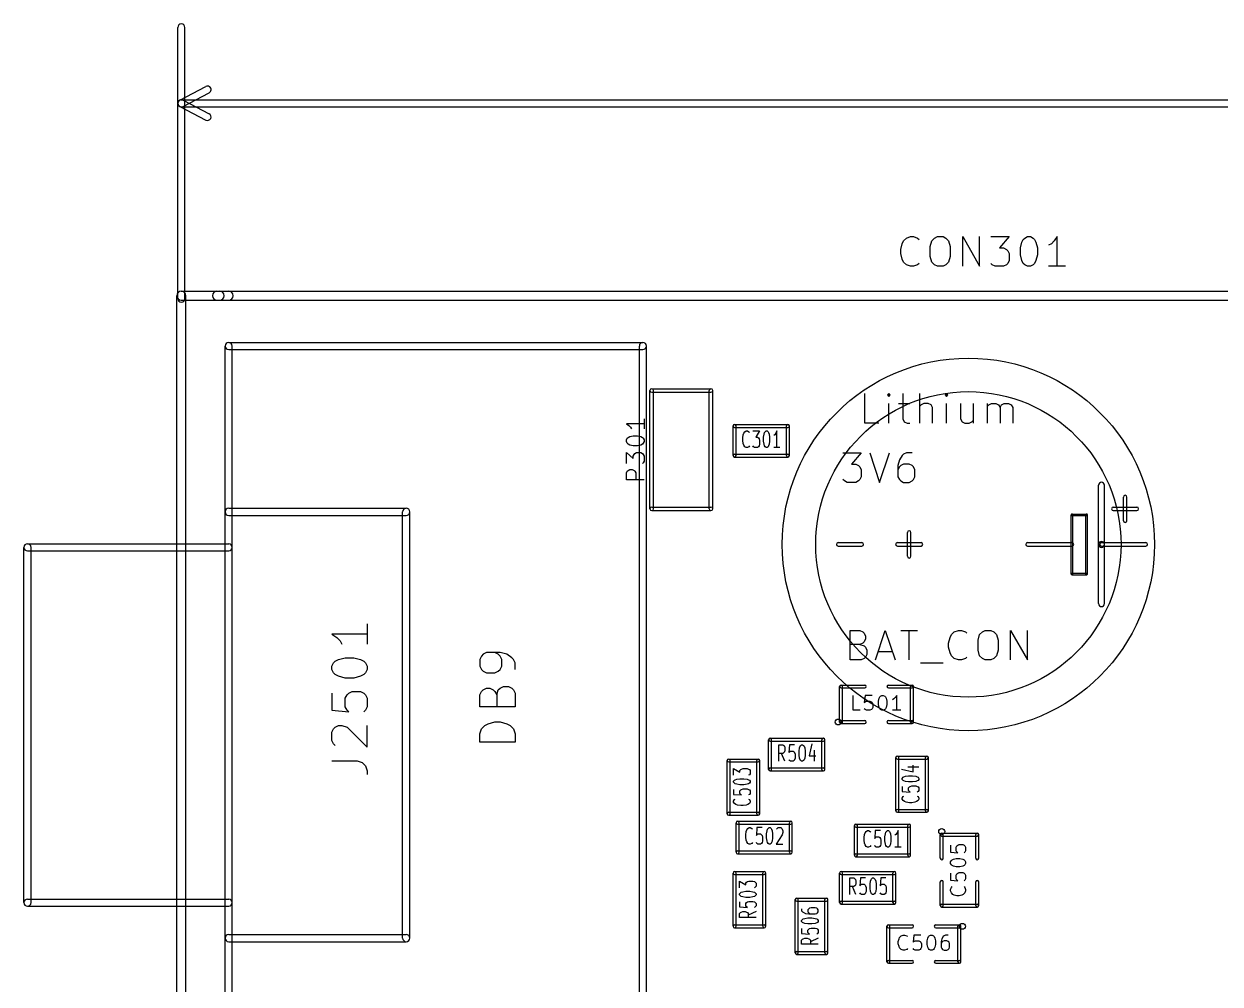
# Model space of a CAD drawing. Extents: x -29274 to 69862, y 23709 to 162744.
# Drawn here: x -11160 to 9054, y 66144 to 82360 of the extents above; entities that cross this region are included whole.
import ezdxf

# ---------------------------------------------------------------- set-up
doc = ezdxf.new("R2010")
doc.units = 0
doc.layers.add('BLACK', color=1, linetype='CONTINUOUS')

msp = doc.modelspace()

# ---------------------------------------------------------------- linework, layer by layer
at = {"layer": 'BLACK'}
for p, q in [((-8560, 77720), (-8560, 82300)), ((-8440, 77720), (-8440, 82300)), ((-8527, 81074), (-8085, 81303)), ((-8500, 81080), (61650, 81080)), ((-8471, 80967), (-8029, 81196)), ((-8471, 81073), (-8029, 80844)), ((-8527, 80966), (-8085, 80737)), ((-8500, 80960), (61650, 80960)), ((3657, 78553), (3681, 78649)), ((3681, 78649), (3705, 78696)), ((3705, 78696), (3752, 78744)), ((3752, 78744), (3824, 78768)), ((3824, 78768), (3872, 78768)), ((3872, 78768), (3943, 78744)), ((3943, 78744), (3967, 78720)), ((4157, 78601), (4181, 78696)), ((4181, 78696), (4229, 78744)), ((4229, 78744), (4276, 78768)), ((4276, 78768), (4372, 78768)), ((4372, 78768), (4419, 78744)), ((4419, 78744), (4467, 78696)), ((4467, 78696), (4491, 78601)), ((4705, 78268), (4705, 78768)), ((4705, 78768), (4991, 78268)), ((4991, 78268), (4991, 78768)), ((5181, 78768), (5491, 78768)), ((5491, 78768), (5324, 78577)), ((5681, 78577), (5705, 78672)), ((5705, 78672), (5729, 78720)), ((5729, 78720), (5753, 78744)), ((5753, 78744), (5800, 78768)), ((5800, 78768), (5848, 78768)), ((5848, 78768), (5896, 78744)), ((5896, 78744), (5919, 78720)), ((5919, 78720), (5943, 78672)), ((5943, 78672), (5967, 78577)), ((6205, 78649), (6157, 78625)), ((6252, 78696), (6205, 78649)), ((6300, 78768), (6252, 78696)), ((6300, 78268), (6300, 78768)), ((3657, 78482), (3657, 78553)), ((3681, 78387), (3657, 78482)), ((4157, 78434), (4157, 78601)), ((4181, 78339), (4157, 78434)), ((4491, 78434), (4467, 78339)), ((4491, 78601), (4491, 78434)), ((5324, 78577), (5396, 78577)), ((5396, 78577), (5443, 78553)), ((5443, 78553), (5467, 78530)), ((5467, 78530), (5491, 78482)), ((5491, 78482), (5491, 78363)), ((5681, 78458), (5681, 78577)), ((5705, 78363), (5681, 78458)), ((5967, 78458), (5943, 78363)), ((5967, 78577), (5967, 78458)), ((3705, 78339), (3681, 78387)), ((3752, 78291), (3705, 78339)), ((3824, 78268), (3752, 78291)), ((3872, 78268), (3824, 78268)), ((3943, 78291), (3872, 78268)), ((3967, 78315), (3943, 78291)), ((4229, 78291), (4181, 78339)), ((4276, 78268), (4229, 78291)), ((4372, 78268), (4276, 78268)), ((4419, 78291), (4372, 78268)), ((4467, 78339), (4419, 78291)), ((5205, 78291), (5181, 78315)), ((5253, 78268), (5205, 78291)), ((5396, 78268), (5253, 78268)), ((5443, 78291), (5396, 78268)), ((5467, 78315), (5443, 78291)), ((5491, 78363), (5467, 78315)), ((5729, 78315), (5705, 78363)), ((5753, 78291), (5729, 78315)), ((5800, 78268), (5753, 78291)), ((5848, 78268), (5800, 78268)), ((5896, 78291), (5848, 78268)), ((5919, 78315), (5896, 78291)), ((5943, 78363), (5919, 78315)), ((6443, 78268), (6157, 78268)), ((-8500, 77845), (-7700, 77845)), ((-8500, 77845), (-7850, 77845)), ((-7900, 77845), (61650, 77845)), ((-8575, 26120), (-8575, 77770)), ((-8500, 77695), (-7700, 77695)), ((-8500, 77695), (-7850, 77695)), ((-8425, 26120), (-8425, 77770)), ((-7900, 77695), (61650, 77695)), ((-7760, 64120), (-7760, 76920)), ((-7700, 76980), (-700, 76980)), ((-7700, 76860), (-700, 76860)), ((-7640, 64120), (-7640, 76920)), ((-760, 64120), (-760, 76920)), ((-640, 64120), (-640, 76920)), ((-580, 74170), (-580, 76170)), ((-550, 76200), (450, 76200)), ((-550, 76140), (450, 76140)), ((-520, 74170), (-520, 76170)), ((420, 74170), (420, 76170)), ((480, 74170), (480, 76170)), ((3050, 75618), (3050, 76118)), ((3455, 76118), (3431, 76094)), ((3431, 76094), (3455, 76070)), ((3479, 76094), (3455, 76118)), ((3455, 76118), (3455, 76070)), ((3455, 76070), (3479, 76094)), ((3693, 76118), (3693, 75689)), ((3979, 75618), (3979, 76118)), ((4431, 76118), (4407, 76094)), ((4407, 76094), (4431, 76070)), ((4455, 76094), (4431, 76118)), ((4431, 76118), (4431, 76070)), ((4431, 76070), (4455, 76094)), ((3455, 75618), (3455, 75951)), ((3622, 75951), (3812, 75951)), ((4003, 75927), (3979, 75903)), ((4050, 75951), (4003, 75927)), ((4122, 75951), (4050, 75951)), ((4170, 75927), (4122, 75951)), ((4193, 75880), (4170, 75927)), ((4193, 75618), (4193, 75880)), ((4431, 75618), (4431, 75951)), ((4669, 75951), (4669, 75689)), ((4883, 75951), (4883, 75618)), ((5121, 75618), (5121, 75951)), ((5121, 75903), (5145, 75927)), ((5145, 75927), (5192, 75951)), ((5192, 75951), (5264, 75951)), ((5264, 75951), (5312, 75927)), ((5312, 75927), (5335, 75880)), ((5335, 75880), (5359, 75927)), ((5335, 75880), (5335, 75618)), ((5359, 75927), (5407, 75951)), ((5407, 75951), (5478, 75951)), ((5478, 75951), (5526, 75927)), ((5526, 75927), (5550, 75880)), ((5550, 75880), (5550, 75618)), ((-679, 75606), (-979, 75606)), ((-979, 75606), (-936, 75577)), ((-679, 75692), (-679, 75520)), ((3288, 75618), (3050, 75618)), ((3693, 75689), (3717, 75641)), ((3717, 75641), (3764, 75618)), ((3764, 75618), (3812, 75618)), ((4669, 75689), (4693, 75641)), ((4693, 75641), (4740, 75618)), ((4740, 75618), (4812, 75618)), ((4812, 75618), (4860, 75641)), ((4860, 75641), (4883, 75665)), ((-936, 75577), (-907, 75549)), ((-921, 75391), (-864, 75406)), ((-907, 75549), (-893, 75520)), ((-864, 75406), (-793, 75406)), ((-793, 75406), (-736, 75391)), ((825, 75070), (825, 75570)), ((850, 75595), (1750, 75595)), ((850, 75545), (1750, 75545)), ((875, 75070), (875, 75570)), ((988, 75367), (997, 75420)), ((997, 75420), (1005, 75447)), ((1005, 75447), (1023, 75473)), ((1023, 75473), (1048, 75487)), ((1048, 75487), (1065, 75487)), ((1065, 75487), (1091, 75473)), ((1091, 75473), (1100, 75460)), ((1160, 75487), (1271, 75487)), ((1271, 75487), (1211, 75380)), ((1339, 75380), (1348, 75433)), ((1348, 75433), (1356, 75460)), ((1356, 75460), (1365, 75473)), ((1365, 75473), (1382, 75487)), ((1382, 75487), (1399, 75487)), ((1399, 75487), (1416, 75473)), ((1416, 75473), (1425, 75460)), ((1425, 75460), (1434, 75433)), ((1434, 75433), (1442, 75380)), ((1527, 75420), (1510, 75407)), ((1545, 75447), (1527, 75420)), ((1562, 75487), (1545, 75447)), ((1562, 75207), (1562, 75487)), ((1725, 75070), (1725, 75570)), ((1775, 75070), (1775, 75570)), ((-979, 75334), (-964, 75363)), ((-979, 75306), (-979, 75334)), ((-964, 75277), (-979, 75306)), ((-964, 75363), (-950, 75377)), ((-950, 75263), (-964, 75277)), ((-950, 75377), (-921, 75391)), ((-921, 75248), (-950, 75263)), ((-864, 75234), (-921, 75248)), ((-793, 75234), (-864, 75234)), ((-736, 75248), (-793, 75234)), ((-736, 75391), (-707, 75377)), ((-707, 75263), (-736, 75248)), ((-707, 75377), (-693, 75363)), ((-693, 75277), (-707, 75263)), ((-693, 75363), (-679, 75334)), ((-679, 75306), (-693, 75277)), ((-679, 75334), (-679, 75306)), ((988, 75327), (988, 75367)), ((997, 75273), (988, 75327)), ((1005, 75247), (997, 75273)), ((1023, 75220), (1005, 75247)), ((1048, 75207), (1023, 75220)), ((1065, 75207), (1048, 75207)), ((1091, 75220), (1065, 75207)), ((1100, 75233), (1091, 75220)), ((1168, 75220), (1160, 75233)), ((1185, 75207), (1168, 75220)), ((1237, 75207), (1185, 75207)), ((1211, 75380), (1237, 75380)), ((1237, 75380), (1254, 75367)), ((1254, 75220), (1237, 75207)), ((1254, 75367), (1263, 75353)), ((1263, 75233), (1254, 75220)), ((1263, 75353), (1271, 75327)), ((1271, 75260), (1263, 75233)), ((1271, 75327), (1271, 75260)), ((1339, 75313), (1339, 75380)), ((1348, 75260), (1339, 75313)), ((1356, 75233), (1348, 75260)), ((1365, 75220), (1356, 75233)), ((1382, 75207), (1365, 75220)), ((1399, 75207), (1382, 75207)), ((1416, 75220), (1399, 75207)), ((1425, 75233), (1416, 75220)), ((1434, 75260), (1425, 75233)), ((1442, 75313), (1434, 75260)), ((1442, 75380), (1442, 75313)), ((1613, 75207), (1510, 75207)), ((-979, 74934), (-979, 75120)), ((-979, 75120), (-864, 75020)), ((-864, 75062), (-850, 75091)), ((-864, 75020), (-864, 75062)), ((-850, 75091), (-836, 75105)), ((-836, 75105), (-807, 75120)), ((-807, 75120), (-736, 75120)), ((-736, 75120), (-707, 75105)), ((-707, 75105), (-693, 75091)), ((-693, 75091), (-679, 75062)), ((-679, 75062), (-679, 74977)), ((850, 75095), (1750, 75095)), ((850, 75045), (1750, 75045)), ((2681, 75118), (2991, 75118)), ((2991, 75118), (2824, 74927)), ((3134, 75118), (3300, 74618)), ((3300, 74618), (3467, 75118)), ((3634, 74999), (3610, 74903)), ((3682, 75070), (3634, 74999)), ((3705, 75094), (3682, 75070)), ((3753, 75118), (3705, 75094)), ((3848, 75118), (3753, 75118)), ((-979, 74777), (-964, 74805)), ((-964, 74805), (-950, 74820)), ((-950, 74820), (-921, 74834)), ((-921, 74834), (-879, 74834)), ((-879, 74834), (-850, 74820)), ((-850, 74820), (-836, 74805)), ((-836, 74805), (-821, 74777)), ((-693, 74948), (-707, 74934)), ((-679, 74977), (-693, 74948)), ((2824, 74927), (2896, 74927)), ((2896, 74927), (2943, 74903)), ((2943, 74903), (2967, 74880)), ((2967, 74880), (2991, 74832)), ((2991, 74832), (2991, 74713)), ((3610, 74903), (3610, 74713)), ((3634, 74880), (3610, 74832)), ((3658, 74903), (3634, 74880)), ((3705, 74927), (3658, 74903)), ((3801, 74927), (3705, 74927)), ((3848, 74903), (3801, 74927)), ((3872, 74880), (3848, 74903)), ((3896, 74832), (3872, 74880)), ((3896, 74713), (3896, 74832)), ((-979, 74662), (-979, 74777)), ((-679, 74662), (-979, 74662)), ((-821, 74777), (-821, 74662)), ((2705, 74641), (2681, 74665)), ((2753, 74618), (2705, 74641)), ((2896, 74618), (2753, 74618)), ((2943, 74641), (2896, 74618)), ((2967, 74665), (2943, 74641)), ((2991, 74713), (2967, 74665)), ((3610, 74713), (3634, 74665)), ((3634, 74665), (3658, 74641)), ((3658, 74641), (3705, 74618)), ((3705, 74618), (3801, 74618)), ((3801, 74618), (3848, 74641)), ((3848, 74641), (3872, 74665)), ((3872, 74665), (3896, 74713)), ((7000, 73570), (7000, 74570)), ((7100, 73570), (7100, 74570)), ((-550, 74200), (450, 74200)), ((7250, 74200), (7648, 74200)), ((7420, 73970), (7420, 74370)), ((7480, 73970), (7480, 74370)), ((-7700, 74180), (-4700, 74180)), ((-7700, 74060), (-4700, 74060)), ((-4760, 66920), (-4760, 74120)), ((-4640, 66920), (-4640, 74120)), ((-550, 74140), (450, 74140)), ((6537, 73070), (6537, 74070)), ((6550, 74083), (6800, 74083)), ((6550, 74057), (6800, 74057)), ((6563, 73070), (6563, 74070)), ((6787, 73070), (6787, 74070)), ((6813, 73070), (6813, 74070)), ((7250, 74140), (7648, 74140)), ((-11100, 73580), (-7700, 73580)), ((2600, 73600), (3000, 73600)), ((3600, 73600), (4000, 73600)), ((3770, 73370), (3770, 73770)), ((3830, 73370), (3830, 73770)), ((5800, 73600), (6550, 73600)), ((7050, 73600), (7800, 73600)), ((-11160, 67520), (-11160, 73520)), ((-11100, 73460), (-7700, 73460)), ((-11040, 67520), (-11040, 73520)), ((2600, 73540), (3000, 73540)), ((3600, 73540), (4000, 73540)), ((5800, 73540), (6550, 73540)), ((7000, 72570), (7000, 73570)), ((7050, 73540), (7800, 73540)), ((7100, 72570), (7100, 73570)), ((6550, 73083), (6800, 73083)), ((6550, 73057), (6800, 73057)), ((-5357, 72227), (-5357, 71884)), ((-5357, 72056), (-5957, 72056)), ((-5957, 72056), (-5871, 71999)), ((-5871, 71999), (-5814, 71941)), ((2800, 71618), (2800, 72118)), ((2800, 72118), (2967, 72118)), ((2967, 72118), (3014, 72094)), ((3014, 72094), (3038, 72070)), ((3038, 72070), (3062, 72022)), ((3062, 71975), (3038, 71927)), ((3062, 72022), (3062, 71975)), ((3229, 71618), (3395, 72118)), ((3395, 72118), (3562, 71618)), ((3658, 72118), (3943, 72118)), ((3800, 71618), (3800, 72118)), ((4467, 71903), (4491, 71999)), ((4491, 71999), (4515, 72046)), ((4515, 72046), (4562, 72094)), ((4562, 72094), (4634, 72118)), ((4634, 72118), (4682, 72118)), ((4682, 72118), (4753, 72094)), ((4753, 72094), (4777, 72070)), ((4967, 71951), (4991, 72046)), ((4991, 72046), (5039, 72094)), ((5039, 72094), (5086, 72118)), ((5086, 72118), (5182, 72118)), ((5182, 72118), (5229, 72094)), ((5229, 72094), (5277, 72046)), ((5277, 72046), (5301, 71951)), ((5515, 71618), (5515, 72118)), ((5515, 72118), (5801, 71618)), ((5801, 71618), (5801, 72118)), ((-5814, 71941), (-5786, 71884)), ((2967, 71880), (2800, 71880)), ((3014, 71903), (2967, 71880)), ((2967, 71880), (3038, 71856)), ((3038, 71927), (3014, 71903)), ((3038, 71856), (3062, 71832)), ((3062, 71832), (3086, 71784)), ((3086, 71784), (3086, 71713)), ((3276, 71760), (3514, 71760)), ((4467, 71832), (4467, 71903)), ((4491, 71737), (4467, 71832)), ((4967, 71784), (4967, 71951)), ((4991, 71689), (4967, 71784)), ((5301, 71784), (5277, 71689)), ((5301, 71951), (5301, 71784)), ((-5957, 71513), (-5929, 71570)), ((-5929, 71570), (-5900, 71599)), ((-5900, 71599), (-5843, 71628)), ((-5843, 71628), (-5729, 71656)), ((-5729, 71656), (-5586, 71656)), ((-5586, 71656), (-5471, 71628)), ((-5471, 71628), (-5414, 71599)), ((-5414, 71599), (-5386, 71570)), ((-5386, 71570), (-5357, 71513)), ((-3429, 71685), (-3457, 71628)), ((-3457, 71628), (-3457, 71514)), ((-3400, 71714), (-3429, 71685)), ((-3343, 71742), (-3400, 71714)), ((-3114, 71742), (-3343, 71742)), ((-3143, 71714), (-3200, 71742)), ((-3114, 71685), (-3143, 71714)), ((-3000, 71714), (-3114, 71742)), ((-3086, 71628), (-3114, 71685)), ((-3086, 71514), (-3086, 71628)), ((-2914, 71656), (-3000, 71714)), ((-2886, 71628), (-2914, 71656)), ((-2857, 71571), (-2886, 71628)), ((-2857, 71456), (-2857, 71571)), ((2991, 71618), (2800, 71618)), ((3038, 71641), (2991, 71618)), ((3062, 71665), (3038, 71641)), ((3086, 71713), (3062, 71665)), ((3991, 71570), (4372, 71570)), ((4515, 71689), (4491, 71737)), ((4562, 71641), (4515, 71689)), ((4634, 71618), (4562, 71641)), ((4682, 71618), (4634, 71618)), ((4753, 71641), (4682, 71618)), ((4777, 71665), (4753, 71641)), ((5039, 71641), (4991, 71689)), ((5086, 71618), (5039, 71641)), ((5182, 71618), (5086, 71618)), ((5229, 71641), (5182, 71618)), ((5277, 71689), (5229, 71641)), ((-5957, 71456), (-5957, 71513)), ((-5929, 71399), (-5957, 71456)), ((-5900, 71370), (-5929, 71399)), ((-5843, 71342), (-5900, 71370)), ((-5414, 71370), (-5471, 71342)), ((-5386, 71399), (-5414, 71370)), ((-5357, 71456), (-5386, 71399)), ((-5357, 71513), (-5357, 71456)), ((-3457, 71514), (-3429, 71456)), ((-3429, 71456), (-3400, 71428)), ((-3400, 71428), (-3343, 71399)), ((-3343, 71399), (-3200, 71399)), ((-3200, 71399), (-3143, 71428)), ((-3143, 71428), (-3114, 71456)), ((-3114, 71456), (-3086, 71514)), ((-5729, 71313), (-5843, 71342)), ((-5586, 71313), (-5729, 71313)), ((-5471, 71342), (-5586, 71313)), ((-3114, 71142), (-3057, 71171)), ((-3057, 71171), (-2971, 71171)), ((-2971, 71171), (-2914, 71142)), ((2625, 70570), (2625, 71170)), ((2650, 71195), (3050, 71195)), ((2675, 70570), (2675, 71170)), ((3450, 71195), (3850, 71195)), ((3825, 70570), (3825, 71170)), ((3875, 70570), (3875, 71170)), ((-5957, 71057), (-5957, 70771)), ((-5729, 70971), (-5700, 71028)), ((-5729, 70828), (-5729, 70971)), ((-5700, 71028), (-5671, 71057)), ((-5671, 71057), (-5614, 71085)), ((-5614, 71085), (-5471, 71085)), ((-5471, 71085), (-5414, 71057)), ((-5414, 71057), (-5386, 71028)), ((-5386, 71028), (-5357, 70971)), ((-5357, 70971), (-5357, 70828)), ((-3457, 71028), (-3429, 71085)), ((-3457, 70828), (-3457, 71028)), ((-3429, 71085), (-3400, 71114)), ((-3400, 71114), (-3343, 71142)), ((-3343, 71142), (-3286, 71142)), ((-3286, 71142), (-3229, 71114)), ((-3229, 71114), (-3200, 71085)), ((-3200, 71085), (-3171, 71028)), ((-3171, 71028), (-3143, 71114)), ((-3171, 71028), (-3171, 70828)), ((-3143, 71114), (-3114, 71142)), ((-2914, 71142), (-2886, 71114)), ((-2886, 71114), (-2857, 71056)), ((-2857, 71056), (-2857, 70828)), ((2650, 71145), (3050, 71145)), ((2852, 70769), (2852, 71019)), ((3054, 71019), (3042, 70900)), ((3173, 71019), (3054, 71019)), ((3280, 70924), (3292, 70971)), ((3292, 70971), (3303, 70995)), ((3303, 70995), (3315, 71007)), ((3315, 71007), (3339, 71019)), ((3339, 71019), (3363, 71019)), ((3363, 71019), (3387, 71007)), ((3387, 71007), (3399, 70995)), ((3399, 70995), (3411, 70971)), ((3411, 70971), (3422, 70924)), ((3450, 71145), (3850, 71145)), ((3541, 70959), (3518, 70947)), ((3565, 70983), (3541, 70959)), ((3589, 71019), (3565, 70983)), ((3589, 70769), (3589, 71019)), ((-5957, 70771), (-5671, 70742)), ((-5700, 70771), (-5729, 70828)), ((-5671, 70742), (-5700, 70771)), ((-5386, 70771), (-5414, 70742)), ((-5357, 70828), (-5386, 70771)), ((-2857, 70828), (-3457, 70828)), ((2971, 70769), (2852, 70769)), ((3042, 70900), (3054, 70912)), ((3054, 70781), (3042, 70793)), ((3054, 70912), (3077, 70924)), ((3077, 70769), (3054, 70781)), ((3077, 70924), (3137, 70924)), ((3137, 70769), (3077, 70769)), ((3137, 70924), (3161, 70912)), ((3161, 70781), (3137, 70769)), ((3161, 70912), (3173, 70900)), ((3173, 70793), (3161, 70781)), ((3173, 70900), (3184, 70876)), ((3184, 70816), (3173, 70793)), ((3184, 70876), (3184, 70816)), ((3280, 70864), (3280, 70924)), ((3292, 70816), (3280, 70864)), ((3303, 70793), (3292, 70816)), ((3315, 70781), (3303, 70793)), ((3339, 70769), (3315, 70781)), ((3363, 70769), (3339, 70769)), ((3387, 70781), (3363, 70769)), ((3399, 70793), (3387, 70781)), ((3411, 70816), (3399, 70793)), ((3422, 70864), (3411, 70816)), ((3422, 70924), (3422, 70864)), ((3660, 70769), (3518, 70769)), ((-3314, 70542), (-3200, 70571)), ((-3200, 70571), (-3114, 70571)), ((-3114, 70571), (-3000, 70542)), ((2650, 70595), (3050, 70595)), ((3450, 70595), (3850, 70595)), ((-5957, 70400), (-5929, 70457)), ((-5957, 70257), (-5957, 70400)), ((-5929, 70457), (-5900, 70486)), ((-5900, 70486), (-5843, 70514)), ((-5843, 70514), (-5786, 70514)), ((-5786, 70514), (-5700, 70486)), ((-5700, 70486), (-5357, 70143)), ((-5357, 70143), (-5357, 70514)), ((-3457, 70371), (-3429, 70456)), ((-3457, 70228), (-3457, 70371)), ((-3429, 70456), (-3371, 70514)), ((-3371, 70514), (-3314, 70542)), ((-3000, 70542), (-2943, 70514)), ((-2943, 70514), (-2886, 70456)), ((-2886, 70456), (-2857, 70371)), ((-2857, 70371), (-2857, 70228)), ((2650, 70545), (3050, 70545)), ((3450, 70545), (3850, 70545)), ((-5929, 70200), (-5957, 70257)), ((-5900, 70171), (-5929, 70200)), ((-2857, 70228), (-3457, 70228)), ((1425, 69770), (1425, 70270)), ((1450, 70295), (2350, 70295)), ((1450, 70245), (2350, 70245)), ((1475, 69770), (1475, 70270)), ((1597, 69907), (1597, 70187)), ((1597, 70187), (1665, 70187)), ((1665, 70187), (1683, 70173)), ((1683, 70173), (1691, 70160)), ((1691, 70160), (1700, 70133)), ((1777, 70187), (1768, 70053)), ((1863, 70187), (1777, 70187)), ((1948, 70133), (1956, 70160)), ((1956, 70160), (1965, 70173)), ((1965, 70173), (1982, 70187)), ((1982, 70187), (1999, 70187)), ((1999, 70187), (2016, 70173)), ((2016, 70173), (2025, 70160)), ((2025, 70160), (2034, 70133)), ((2153, 70200), (2110, 70000)), ((2325, 69770), (2325, 70270)), ((2375, 69770), (2375, 70270)), ((750, 69945), (1250, 69945)), ((1665, 70040), (1597, 70040)), ((1700, 69907), (1640, 70040)), ((1683, 70053), (1665, 70040)), ((1691, 70067), (1683, 70053)), ((1700, 70093), (1691, 70067)), ((1700, 70133), (1700, 70093)), ((1768, 70053), (1777, 70067)), ((1777, 70067), (1794, 70080)), ((1794, 70080), (1837, 70080)), ((1837, 70080), (1854, 70067)), ((1854, 70067), (1863, 70053)), ((1863, 70053), (1871, 70027)), ((1871, 69960), (1863, 69933)), ((1871, 70027), (1871, 69960)), ((1939, 70080), (1948, 70133)), ((1939, 70013), (1939, 70080)), ((1948, 69960), (1939, 70013)), ((1956, 69933), (1948, 69960)), ((2034, 69960), (2025, 69933)), ((2034, 70133), (2042, 70080)), ((2042, 70013), (2034, 69960)), ((2042, 70080), (2042, 70013)), ((2110, 70000), (2222, 70000)), ((2196, 70093), (2196, 69907)), ((3575, 69070), (3575, 69970)), ((3600, 69995), (4100, 69995)), ((3600, 69945), (4100, 69945)), ((3625, 69070), (3625, 69970)), ((4075, 69070), (4075, 69970)), ((4125, 69070), (4125, 69970)), ((-5957, 69914), (-5529, 69914)), ((-5529, 69914), (-5443, 69886)), ((-5443, 69886), (-5386, 69829)), ((-5386, 69829), (-5357, 69743)), ((-5357, 69743), (-5357, 69686)), ((725, 69020), (725, 69920)), ((750, 69895), (1250, 69895)), ((775, 69020), (775, 69920)), ((833, 69672), (833, 69783)), ((833, 69783), (940, 69723)), ((940, 69749), (953, 69766)), ((940, 69723), (940, 69749)), ((953, 69766), (967, 69775)), ((967, 69775), (993, 69783)), ((993, 69783), (1060, 69783)), ((1060, 69783), (1087, 69775)), ((1087, 69775), (1100, 69766)), ((1100, 69766), (1113, 69749)), ((1113, 69749), (1113, 69697)), ((1225, 69020), (1225, 69920)), ((1275, 69020), (1275, 69920)), ((1450, 69795), (2350, 69795)), ((1450, 69745), (2350, 69745)), ((1777, 69920), (1768, 69933)), ((1794, 69907), (1777, 69920)), ((1837, 69907), (1794, 69907)), ((1854, 69920), (1837, 69907)), ((1863, 69933), (1854, 69920)), ((1965, 69920), (1956, 69933)), ((1982, 69907), (1965, 69920)), ((1999, 69907), (1982, 69907)), ((2016, 69920), (1999, 69907)), ((2025, 69933), (2016, 69920)), ((3670, 69773), (3870, 69730)), ((3777, 69816), (3963, 69816)), ((3870, 69730), (3870, 69842)), ((833, 69569), (847, 69586)), ((833, 69552), (833, 69569)), ((847, 69535), (833, 69552)), ((847, 69586), (860, 69595)), ((860, 69595), (887, 69604)), ((887, 69604), (940, 69612)), ((940, 69612), (1007, 69612)), ((1007, 69612), (1060, 69604)), ((1060, 69604), (1087, 69595)), ((1100, 69680), (1087, 69672)), ((1087, 69595), (1100, 69586)), ((1113, 69697), (1100, 69680)), ((1100, 69586), (1113, 69569)), ((1113, 69552), (1100, 69535)), ((1113, 69569), (1113, 69552)), ((3683, 69619), (3697, 69636)), ((3683, 69602), (3683, 69619)), ((3697, 69585), (3683, 69602)), ((3697, 69636), (3710, 69645)), ((3710, 69576), (3697, 69585)), ((3710, 69645), (3737, 69654)), ((3737, 69568), (3710, 69576)), ((3737, 69654), (3790, 69662)), ((3790, 69559), (3737, 69568)), ((3790, 69662), (3857, 69662)), ((3857, 69559), (3790, 69559)), ((3857, 69662), (3910, 69654)), ((3910, 69568), (3857, 69559)), ((3910, 69654), (3937, 69645)), ((3937, 69576), (3910, 69568)), ((3937, 69645), (3950, 69636)), ((3950, 69585), (3937, 69576)), ((3950, 69636), (3963, 69619)), ((3963, 69602), (3950, 69585)), ((3963, 69619), (3963, 69602)), ((833, 69433), (833, 69347)), ((833, 69347), (967, 69338)), ((860, 69526), (847, 69535)), ((887, 69518), (860, 69526)), ((940, 69509), (887, 69518)), ((1007, 69509), (940, 69509)), ((940, 69407), (953, 69424)), ((940, 69364), (940, 69407)), ((953, 69347), (940, 69364)), ((953, 69424), (967, 69433)), ((967, 69338), (953, 69347)), ((967, 69433), (993, 69441)), ((993, 69441), (1060, 69441)), ((1060, 69518), (1007, 69509)), ((1087, 69526), (1060, 69518)), ((1060, 69441), (1087, 69433)), ((1100, 69535), (1087, 69526)), ((1087, 69433), (1100, 69424)), ((1100, 69347), (1087, 69338)), ((1100, 69424), (1113, 69407)), ((1113, 69364), (1100, 69347)), ((1113, 69407), (1113, 69364)), ((3683, 69483), (3683, 69397)), ((3683, 69397), (3817, 69388)), ((3790, 69457), (3803, 69474)), ((3790, 69414), (3790, 69457)), ((3803, 69397), (3790, 69414)), ((3803, 69474), (3817, 69483)), ((3817, 69388), (3803, 69397)), ((3817, 69483), (3843, 69491)), ((3843, 69491), (3910, 69491)), ((3910, 69491), (3937, 69483)), ((3937, 69483), (3950, 69474)), ((3950, 69397), (3937, 69388)), ((3950, 69474), (3963, 69457)), ((3963, 69414), (3950, 69397)), ((3963, 69457), (3963, 69414)), ((833, 69235), (847, 69261)), ((833, 69218), (833, 69235)), ((847, 69193), (833, 69218)), ((847, 69261), (860, 69270)), ((873, 69175), (847, 69193)), ((900, 69167), (873, 69175)), ((953, 69158), (900, 69167)), ((993, 69158), (953, 69158)), ((1047, 69167), (993, 69158)), ((1073, 69175), (1047, 69167)), ((1100, 69193), (1073, 69175)), ((1087, 69270), (1100, 69261)), ((1100, 69261), (1113, 69235)), ((1113, 69218), (1100, 69193)), ((1113, 69235), (1113, 69218)), ((3683, 69285), (3697, 69311)), ((3683, 69268), (3683, 69285)), ((3697, 69243), (3683, 69268)), ((3697, 69311), (3710, 69320)), ((3723, 69225), (3697, 69243)), ((3750, 69217), (3723, 69225)), ((3803, 69208), (3750, 69217)), ((3843, 69208), (3803, 69208)), ((3897, 69217), (3843, 69208)), ((3923, 69225), (3897, 69217)), ((3950, 69243), (3923, 69225)), ((3937, 69320), (3950, 69311)), ((3950, 69311), (3963, 69285)), ((3963, 69268), (3950, 69243)), ((3963, 69285), (3963, 69268)), ((750, 69045), (1250, 69045)), ((750, 68995), (1250, 68995)), ((3600, 69095), (4100, 69095)), ((3600, 69045), (4100, 69045)), ((875, 68370), (875, 68870)), ((900, 68895), (1800, 68895)), ((900, 68845), (1800, 68845)), ((925, 68370), (925, 68870)), ((1047, 68720), (1055, 68747)), ((1055, 68747), (1073, 68773)), ((1073, 68773), (1098, 68787)), ((1098, 68787), (1115, 68787)), ((1115, 68787), (1141, 68773)), ((1141, 68773), (1150, 68760)), ((1227, 68787), (1218, 68653)), ((1313, 68787), (1227, 68787)), ((1389, 68680), (1398, 68733)), ((1398, 68733), (1406, 68760)), ((1406, 68760), (1415, 68773)), ((1415, 68773), (1432, 68787)), ((1432, 68787), (1449, 68787)), ((1449, 68787), (1466, 68773)), ((1466, 68773), (1475, 68760)), ((1475, 68760), (1484, 68733)), ((1484, 68733), (1492, 68680)), ((1560, 68760), (1569, 68773)), ((1569, 68773), (1586, 68787)), ((1586, 68787), (1629, 68787)), ((1629, 68787), (1646, 68773)), ((1646, 68773), (1655, 68760)), ((1655, 68760), (1663, 68733)), ((1663, 68733), (1663, 68707)), ((1775, 68370), (1775, 68870)), ((1825, 68370), (1825, 68870)), ((2875, 68320), (2875, 68820)), ((2900, 68845), (3800, 68845)), ((2900, 68795), (3800, 68795)), ((2925, 68320), (2925, 68820)), ((3073, 68723), (3098, 68737)), ((3098, 68737), (3115, 68737)), ((3115, 68737), (3141, 68723)), ((3227, 68737), (3218, 68603)), ((3313, 68737), (3227, 68737)), ((3415, 68723), (3432, 68737)), ((3432, 68737), (3449, 68737)), ((3449, 68737), (3466, 68723)), ((3612, 68737), (3595, 68697)), ((3612, 68457), (3612, 68737)), ((3775, 68320), (3775, 68820)), ((3825, 68320), (3825, 68820)), ((1038, 68667), (1047, 68720)), ((1038, 68627), (1038, 68667)), ((1047, 68573), (1038, 68627)), ((1055, 68547), (1047, 68573)), ((1073, 68520), (1055, 68547)), ((1150, 68533), (1141, 68520)), ((1218, 68653), (1227, 68667)), ((1227, 68520), (1218, 68533)), ((1227, 68667), (1244, 68680)), ((1244, 68680), (1287, 68680)), ((1287, 68680), (1304, 68667)), ((1304, 68667), (1313, 68653)), ((1313, 68533), (1304, 68520)), ((1313, 68653), (1321, 68627)), ((1321, 68560), (1313, 68533)), ((1321, 68627), (1321, 68560)), ((1389, 68613), (1389, 68680)), ((1398, 68560), (1389, 68613)), ((1406, 68533), (1398, 68560)), ((1415, 68520), (1406, 68533)), ((1475, 68533), (1466, 68520)), ((1484, 68560), (1475, 68533)), ((1492, 68613), (1484, 68560)), ((1492, 68680), (1492, 68613)), ((1655, 68667), (1552, 68507)), ((1663, 68707), (1655, 68667)), ((3038, 68617), (3047, 68670)), ((3038, 68577), (3038, 68617)), ((3047, 68523), (3038, 68577)), ((3047, 68670), (3055, 68697)), ((3055, 68697), (3073, 68723)), ((3141, 68723), (3150, 68710)), ((3218, 68603), (3227, 68617)), ((3227, 68617), (3244, 68630)), ((3244, 68630), (3287, 68630)), ((3287, 68630), (3304, 68617)), ((3304, 68617), (3313, 68603)), ((3313, 68603), (3321, 68577)), ((3321, 68577), (3321, 68510)), ((3389, 68630), (3398, 68683)), ((3389, 68563), (3389, 68630)), ((3398, 68510), (3389, 68563)), ((3398, 68683), (3406, 68710)), ((3406, 68710), (3415, 68723)), ((3466, 68723), (3475, 68710)), ((3475, 68710), (3484, 68683)), ((3484, 68683), (3492, 68630)), ((3492, 68563), (3484, 68510)), ((3492, 68630), (3492, 68563)), ((3577, 68670), (3560, 68657)), ((3595, 68697), (3577, 68670)), ((4325, 68270), (4325, 68670)), ((4350, 68695), (4950, 68695)), ((4350, 68645), (4950, 68645)), ((4375, 68270), (4375, 68670)), ((4925, 68270), (4925, 68670)), ((4975, 68270), (4975, 68670)), ((900, 68395), (1800, 68395)), ((900, 68345), (1800, 68345)), ((1098, 68507), (1073, 68520)), ((1115, 68507), (1098, 68507)), ((1141, 68520), (1115, 68507)), ((1244, 68507), (1227, 68520)), ((1287, 68507), (1244, 68507)), ((1304, 68520), (1287, 68507)), ((1432, 68507), (1415, 68520)), ((1449, 68507), (1432, 68507)), ((1466, 68520), (1449, 68507)), ((1552, 68507), (1663, 68507)), ((2900, 68345), (3800, 68345)), ((3055, 68497), (3047, 68523)), ((3073, 68470), (3055, 68497)), ((3098, 68457), (3073, 68470)), ((3115, 68457), (3098, 68457)), ((3141, 68470), (3115, 68457)), ((3150, 68483), (3141, 68470)), ((3227, 68470), (3218, 68483)), ((3244, 68457), (3227, 68470)), ((3287, 68457), (3244, 68457)), ((3304, 68470), (3287, 68457)), ((3313, 68483), (3304, 68470)), ((3321, 68510), (3313, 68483)), ((3406, 68483), (3398, 68510)), ((3415, 68470), (3406, 68483)), ((3432, 68457), (3415, 68470)), ((3449, 68457), (3432, 68457)), ((3466, 68470), (3449, 68457)), ((3475, 68483), (3466, 68470)), ((3484, 68510), (3475, 68483)), ((3663, 68457), (3560, 68457)), ((4501, 68493), (4501, 68374)), ((4501, 68374), (4620, 68362)), ((4596, 68457), (4608, 68481)), ((4596, 68397), (4596, 68457)), ((4608, 68374), (4596, 68397)), ((4608, 68481), (4620, 68493)), ((4620, 68362), (4608, 68374)), ((4620, 68493), (4644, 68504)), ((4644, 68504), (4704, 68504)), ((4704, 68504), (4727, 68493)), ((4727, 68493), (4739, 68481)), ((4739, 68374), (4727, 68362)), ((4739, 68481), (4751, 68457)), ((4751, 68397), (4739, 68374)), ((4751, 68457), (4751, 68397)), ((2900, 68295), (3800, 68295)), ((4501, 68207), (4513, 68231)), ((4501, 68183), (4501, 68207)), ((4513, 68159), (4501, 68183)), ((4513, 68231), (4525, 68243)), ((4525, 68147), (4513, 68159)), ((4525, 68243), (4549, 68255)), ((4549, 68136), (4525, 68147)), ((4549, 68255), (4596, 68266)), ((4596, 68124), (4549, 68136)), ((4596, 68266), (4656, 68266)), ((4656, 68124), (4596, 68124)), ((4656, 68266), (4704, 68255)), ((4704, 68136), (4656, 68124)), ((4704, 68255), (4727, 68243)), ((4727, 68147), (4704, 68136)), ((4727, 68243), (4739, 68231)), ((4739, 68159), (4727, 68147)), ((4739, 68231), (4751, 68207)), ((4751, 68183), (4739, 68159)), ((4751, 68207), (4751, 68183)), ((825, 67120), (825, 68020)), ((850, 68045), (1350, 68045)), ((850, 67995), (1350, 67995)), ((875, 67120), (875, 68020)), ((1325, 67120), (1325, 68020)), ((1375, 67120), (1375, 68020)), ((2625, 67520), (2625, 68020)), ((2650, 68045), (3550, 68045)), ((2650, 67995), (3550, 67995)), ((2675, 67520), (2675, 68020)), ((2797, 67657), (2797, 67937)), ((2797, 67937), (2865, 67937)), ((2865, 67937), (2883, 67923)), ((2883, 67923), (2891, 67910)), ((2977, 67937), (2968, 67803)), ((3063, 67937), (2977, 67937)), ((3156, 67910), (3165, 67923)), ((3165, 67923), (3182, 67937)), ((3182, 67937), (3199, 67937)), ((3199, 67937), (3216, 67923)), ((3216, 67923), (3225, 67910)), ((3319, 67937), (3310, 67803)), ((3405, 67937), (3319, 67937)), ((3525, 67520), (3525, 68020)), ((3575, 67520), (3575, 68020)), ((4501, 68017), (4501, 67898)), ((4596, 67981), (4608, 68005)), ((4596, 67921), (4596, 67981)), ((4608, 67898), (4596, 67921)), ((4608, 68005), (4620, 68017)), ((4620, 68017), (4644, 68028)), ((4644, 68028), (4704, 68028)), ((4704, 68028), (4727, 68017)), ((4727, 68017), (4739, 68005)), ((4739, 68005), (4751, 67981)), ((4751, 67921), (4739, 67898)), ((4751, 67981), (4751, 67921)), ((933, 67772), (933, 67883)), ((933, 67883), (1040, 67823)), ((1040, 67849), (1053, 67866)), ((1040, 67823), (1040, 67849)), ((1053, 67866), (1067, 67875)), ((1067, 67875), (1093, 67883)), ((1093, 67883), (1160, 67883)), ((1160, 67883), (1187, 67875)), ((1187, 67875), (1200, 67866)), ((1200, 67780), (1187, 67772)), ((1200, 67866), (1213, 67849)), ((1213, 67797), (1200, 67780)), ((1213, 67849), (1213, 67797)), ((2865, 67790), (2797, 67790)), ((2900, 67657), (2840, 67790)), ((2883, 67803), (2865, 67790)), ((2891, 67817), (2883, 67803)), ((2891, 67910), (2900, 67883)), ((2900, 67843), (2891, 67817)), ((2900, 67883), (2900, 67843)), ((2968, 67803), (2977, 67817)), ((2977, 67817), (2994, 67830)), ((2994, 67830), (3037, 67830)), ((3037, 67830), (3054, 67817)), ((3054, 67817), (3063, 67803)), ((3063, 67803), (3071, 67777)), ((3071, 67777), (3071, 67710)), ((3139, 67830), (3148, 67883)), ((3139, 67763), (3139, 67830)), ((3148, 67710), (3139, 67763)), ((3148, 67883), (3156, 67910)), ((3225, 67910), (3234, 67883)), ((3234, 67883), (3242, 67830)), ((3242, 67763), (3234, 67710)), ((3242, 67830), (3242, 67763)), ((3310, 67803), (3319, 67817)), ((3319, 67817), (3336, 67830)), ((3336, 67830), (3379, 67830)), ((3379, 67830), (3396, 67817)), ((3396, 67817), (3405, 67803)), ((3405, 67803), (3413, 67777)), ((3413, 67777), (3413, 67710)), ((4325, 67470), (4325, 67870)), ((4375, 67470), (4375, 67870)), ((4501, 67898), (4620, 67886)), ((4501, 67743), (4513, 67778)), ((4501, 67719), (4501, 67743)), ((4513, 67683), (4501, 67719)), ((4513, 67778), (4525, 67790)), ((4620, 67886), (4608, 67898)), ((4739, 67898), (4727, 67886)), ((4727, 67790), (4739, 67778)), ((4739, 67778), (4751, 67743)), ((4751, 67719), (4739, 67683)), ((4751, 67743), (4751, 67719)), ((4925, 67470), (4925, 67870)), ((4975, 67470), (4975, 67870)), ((-11100, 67580), (-7700, 67580)), ((933, 67669), (947, 67686)), ((933, 67652), (933, 67669)), ((947, 67635), (933, 67652)), ((933, 67533), (933, 67447)), ((947, 67686), (960, 67695)), ((960, 67626), (947, 67635)), ((960, 67695), (987, 67704)), ((987, 67618), (960, 67626)), ((987, 67704), (1040, 67712)), ((1040, 67609), (987, 67618)), ((1040, 67712), (1107, 67712)), ((1107, 67609), (1040, 67609)), ((1040, 67507), (1053, 67524)), ((1053, 67524), (1067, 67533)), ((1067, 67533), (1093, 67541)), ((1093, 67541), (1160, 67541)), ((1107, 67712), (1160, 67704)), ((1160, 67618), (1107, 67609)), ((1160, 67704), (1187, 67695)), ((1187, 67626), (1160, 67618)), ((1160, 67541), (1187, 67533)), ((1187, 67695), (1200, 67686)), ((1200, 67635), (1187, 67626)), ((1187, 67533), (1200, 67524)), ((1200, 67686), (1213, 67669)), ((1213, 67652), (1200, 67635)), ((1200, 67524), (1213, 67507)), ((1213, 67669), (1213, 67652)), ((1875, 66670), (1875, 67570)), ((1900, 67595), (2400, 67595)), ((1900, 67545), (2400, 67545)), ((1925, 66670), (1925, 67570)), ((2375, 66670), (2375, 67570)), ((2425, 66670), (2425, 67570)), ((2650, 67545), (3550, 67545)), ((2977, 67670), (2968, 67683)), ((2994, 67657), (2977, 67670)), ((3037, 67657), (2994, 67657)), ((3054, 67670), (3037, 67657)), ((3063, 67683), (3054, 67670)), ((3071, 67710), (3063, 67683)), ((3156, 67683), (3148, 67710)), ((3165, 67670), (3156, 67683)), ((3182, 67657), (3165, 67670)), ((3199, 67657), (3182, 67657)), ((3216, 67670), (3199, 67657)), ((3225, 67683), (3216, 67670)), ((3234, 67710), (3225, 67683)), ((3319, 67670), (3310, 67683)), ((3336, 67657), (3319, 67670)), ((3379, 67657), (3336, 67657)), ((3396, 67670), (3379, 67657)), ((3405, 67683), (3396, 67670)), ((3413, 67710), (3405, 67683)), ((4537, 67659), (4513, 67683)), ((4561, 67648), (4537, 67659)), ((4608, 67636), (4561, 67648)), ((4644, 67636), (4608, 67636)), ((4692, 67648), (4644, 67636)), ((4715, 67659), (4692, 67648)), ((4739, 67683), (4715, 67659)), ((-11100, 67460), (-7700, 67460)), ((933, 67447), (1067, 67438)), ((933, 67335), (947, 67353)), ((933, 67267), (933, 67335)), ((947, 67353), (960, 67361)), ((960, 67361), (987, 67370)), ((987, 67370), (1027, 67370)), ((1027, 67370), (1053, 67361)), ((1040, 67464), (1040, 67507)), ((1053, 67447), (1040, 67464)), ((1067, 67438), (1053, 67447)), ((1053, 67361), (1067, 67353)), ((1067, 67353), (1080, 67335)), ((1213, 67370), (1080, 67310)), ((1080, 67335), (1080, 67267)), ((1200, 67447), (1187, 67438)), ((1213, 67464), (1200, 67447)), ((1213, 67507), (1213, 67464)), ((1983, 67416), (1983, 67382)), ((1983, 67382), (1997, 67365)), ((1997, 67365), (2010, 67356)), ((2010, 67356), (2050, 67339)), ((2050, 67339), (2103, 67330)), ((2103, 67416), (2090, 67399)), ((2090, 67399), (2090, 67365)), ((2090, 67365), (2103, 67347)), ((2117, 67425), (2103, 67416)), ((2103, 67347), (2117, 67339)), ((2103, 67330), (2210, 67330)), ((2143, 67433), (2117, 67425)), ((2117, 67339), (2143, 67330)), ((2210, 67433), (2143, 67433)), ((2237, 67425), (2210, 67433)), ((2210, 67330), (2237, 67339)), ((2250, 67416), (2237, 67425)), ((2237, 67339), (2250, 67347)), ((2263, 67399), (2250, 67416)), ((2250, 67347), (2263, 67365)), ((2263, 67365), (2263, 67399)), ((2650, 67495), (3550, 67495)), ((4350, 67495), (4950, 67495)), ((4350, 67445), (4950, 67445)), ((850, 67145), (1350, 67145)), ((1213, 67267), (933, 67267)), ((1983, 67219), (1997, 67236)), ((1983, 67202), (1983, 67219)), ((1997, 67185), (1983, 67202)), ((1997, 67236), (2010, 67245)), ((2010, 67176), (1997, 67185)), ((2010, 67245), (2037, 67254)), ((2037, 67168), (2010, 67176)), ((2037, 67254), (2090, 67262)), ((2090, 67159), (2037, 67168)), ((2090, 67262), (2157, 67262)), ((2157, 67159), (2090, 67159)), ((2157, 67262), (2210, 67254)), ((2210, 67168), (2157, 67159)), ((2210, 67254), (2237, 67245)), ((2237, 67176), (2210, 67168)), ((2237, 67245), (2250, 67236)), ((2250, 67185), (2237, 67176)), ((2250, 67236), (2263, 67219)), ((2263, 67202), (2250, 67185)), ((2263, 67219), (2263, 67202)), ((3425, 66520), (3425, 67120)), ((3450, 67145), (3850, 67145)), ((3475, 66520), (3475, 67120)), ((4250, 67145), (4650, 67145)), ((4625, 66520), (4625, 67120)), ((4675, 66520), (4675, 67120)), ((-7700, 66980), (-4700, 66980)), ((850, 67095), (1350, 67095)), ((1983, 67083), (1983, 66997)), ((1983, 66997), (2117, 66988)), ((1997, 66903), (2010, 66911)), ((2010, 66911), (2037, 66920)), ((2037, 66920), (2077, 66920)), ((2077, 66920), (2103, 66911)), ((2090, 67057), (2103, 67074)), ((2090, 67014), (2090, 67057)), ((2103, 66997), (2090, 67014)), ((2103, 67074), (2117, 67083)), ((2117, 66988), (2103, 66997)), ((2103, 66911), (2117, 66903)), ((2117, 67083), (2143, 67091)), ((2263, 66920), (2130, 66860)), ((2143, 67091), (2210, 67091)), ((2210, 67091), (2237, 67083)), ((2237, 67083), (2250, 67074)), ((2250, 66997), (2237, 66988)), ((2250, 67074), (2263, 67057)), ((2263, 67014), (2250, 66997)), ((2263, 67057), (2263, 67014)), ((3450, 67095), (3850, 67095)), ((3616, 66862), (3628, 66909)), ((3628, 66909), (3639, 66933)), ((3639, 66933), (3663, 66957)), ((3663, 66957), (3699, 66969)), ((3699, 66969), (3723, 66969)), ((3723, 66969), (3758, 66957)), ((3758, 66957), (3770, 66945)), ((3878, 66969), (3866, 66850)), ((3997, 66969), (3878, 66969)), ((4104, 66874), (4116, 66921)), ((4116, 66921), (4127, 66945)), ((4127, 66945), (4139, 66957)), ((4139, 66957), (4163, 66969)), ((4163, 66969), (4187, 66969)), ((4187, 66969), (4211, 66957)), ((4211, 66957), (4223, 66945)), ((4223, 66945), (4235, 66921)), ((4235, 66921), (4246, 66874)), ((4250, 67095), (4650, 67095)), ((4354, 66909), (4342, 66862)), ((4377, 66945), (4354, 66909)), ((4389, 66957), (4377, 66945)), ((4413, 66969), (4389, 66957)), ((4461, 66969), (4413, 66969)), ((-7700, 66860), (-4700, 66860)), ((1983, 66885), (1997, 66903)), ((1983, 66817), (1983, 66885)), ((2263, 66817), (1983, 66817)), ((2117, 66903), (2130, 66885)), ((2130, 66885), (2130, 66817)), ((3616, 66826), (3616, 66862)), ((3628, 66778), (3616, 66826)), ((3639, 66755), (3628, 66778)), ((3663, 66731), (3639, 66755)), ((3699, 66719), (3663, 66731)), ((3723, 66719), (3699, 66719)), ((3758, 66731), (3723, 66719)), ((3770, 66743), (3758, 66731)), ((3866, 66850), (3878, 66862)), ((3878, 66731), (3866, 66743)), ((3878, 66862), (3901, 66874)), ((3901, 66719), (3878, 66731)), ((3901, 66874), (3961, 66874)), ((3961, 66719), (3901, 66719)), ((3961, 66874), (3985, 66862)), ((3985, 66731), (3961, 66719)), ((3985, 66862), (3997, 66850)), ((3997, 66743), (3985, 66731)), ((3997, 66850), (4008, 66826)), ((4008, 66766), (3997, 66743)), ((4008, 66826), (4008, 66766)), ((4104, 66814), (4104, 66874)), ((4116, 66766), (4104, 66814)), ((4127, 66743), (4116, 66766)), ((4139, 66731), (4127, 66743)), ((4163, 66719), (4139, 66731)), ((4187, 66719), (4163, 66719)), ((4211, 66731), (4187, 66719)), ((4223, 66743), (4211, 66731)), ((4235, 66766), (4223, 66743)), ((4246, 66814), (4235, 66766)), ((4246, 66874), (4246, 66814)), ((4342, 66862), (4342, 66766)), ((4354, 66850), (4342, 66826)), ((4342, 66766), (4354, 66743)), ((4365, 66862), (4354, 66850)), ((4354, 66743), (4365, 66731)), ((4389, 66874), (4365, 66862)), ((4365, 66731), (4389, 66719)), ((4437, 66874), (4389, 66874)), ((4389, 66719), (4437, 66719)), ((4461, 66862), (4437, 66874)), ((4437, 66719), (4461, 66731)), ((4473, 66850), (4461, 66862)), ((4461, 66731), (4473, 66743)), ((4484, 66826), (4473, 66850)), ((4473, 66743), (4484, 66766)), ((4484, 66766), (4484, 66826)), ((1900, 66695), (2400, 66695)), ((1900, 66645), (2400, 66645)), ((3450, 66545), (3850, 66545)), ((4250, 66545), (4650, 66545)), ((3450, 66495), (3850, 66495)), ((4250, 66495), (4650, 66495))]:
    msp.add_line(p, q, dxfattribs=at)
for centre, radius in [((4800, 73570), 3146), ((4800, 73570), 2580), ((2600, 70570), 50), ((4350, 68720), 50), ((4700, 67120), 50)]:
    msp.add_circle(centre, radius, dxfattribs=at)
for centre, radius, start, end in [((-8500, 82300), 60, 360, 540), ((-8057, 81250), 60, 297, 477), ((-8500, 81020), 60, 90, 270), ((-8499, 81020), 60, 62, 242), ((-8499, 81020), 60, 117, 297), ((-8057, 80790), 60, 242, 422), ((-8500, 77770), 75, 90, 270), ((-8500, 77770), 75, 360, 540), ((-8500, 77770), 75, 90, 270), ((-7900, 77770), 75, 90, 270), ((-7850, 77770), 75, 270, 450), ((-7700, 77770), 75, 270, 450), ((-8500, 77720), 60, 180, 360), ((-7700, 76920), 60, 90, 270), ((-7700, 76920), 60, 360, 540), ((-700, 76920), 60, 360, 540), ((-700, 76920), 60, 270, 450), ((-550, 76170), 30, 360, 540), ((-550, 76170), 30, 90, 270), ((450, 76170), 30, 360, 540), ((450, 76170), 30, 270, 450), ((850, 75570), 25, 90, 270), ((850, 75570), 25, 360, 540), ((1750, 75570), 25, 360, 540), ((1750, 75570), 25, 270, 450), ((850, 75070), 25, 90, 270), ((850, 75070), 25, 180, 360), ((1750, 75070), 25, 180, 360), ((1750, 75070), 25, 270, 450), ((7050, 74570), 50, 360, 540), ((7450, 74370), 30, 360, 540), ((-550, 74170), 30, 90, 270), ((450, 74170), 30, 270, 450), ((7250, 74170), 30, 90, 270), ((7648, 74170), 30, 270, 450), ((-7700, 74120), 60, 90, 270), ((-4700, 74120), 60, 360, 540), ((-4700, 74120), 60, 270, 450), ((-550, 74170), 30, 180, 360), ((450, 74170), 30, 180, 360), ((6550, 74070), 13, 90, 270), ((6550, 74070), 13, 360, 540), ((6800, 74070), 13, 360, 540), ((6800, 74070), 13, 270, 450), ((3800, 73770), 30, 360, 540), ((7450, 73970), 30, 180, 360), ((-11100, 73520), 60, 360, 540), ((-11100, 73520), 60, 90, 270), ((-7700, 73520), 60, 270, 450), ((2600, 73570), 30, 90, 270), ((3000, 73570), 30, 270, 450), ((3600, 73570), 30, 90, 270), ((4000, 73570), 30, 270, 450), ((5800, 73570), 30, 90, 270), ((6550, 73570), 30, 270, 450), ((7050, 73570), 50, 360, 540), ((7050, 73570), 30, 90, 270), ((7800, 73570), 30, 270, 450), ((7050, 73570), 50, 180, 360), ((3800, 73370), 30, 180, 360), ((6550, 73070), 13, 90, 270), ((6550, 73070), 13, 180, 360), ((6800, 73070), 13, 180, 360), ((6800, 73070), 13, 270, 450), ((7050, 72570), 50, 180, 360), ((2650, 71170), 25, 360, 540), ((2650, 71170), 25, 90, 270), ((3050, 71170), 25, 270, 450), ((3450, 71170), 25, 90, 270), ((3850, 71170), 25, 360, 540), ((3850, 71170), 25, 270, 450), ((2650, 70570), 25, 90, 270), ((2650, 70570), 25, 180, 360), ((3050, 70570), 25, 270, 450), ((3450, 70570), 25, 90, 270), ((3850, 70570), 25, 180, 360), ((3850, 70570), 25, 270, 450), ((1450, 70270), 25, 90, 270), ((1450, 70270), 25, 360, 540), ((2350, 70270), 25, 360, 540), ((2350, 70270), 25, 270, 450), ((750, 69920), 25, 360, 540), ((750, 69920), 25, 90, 270), ((1250, 69920), 25, 360, 540), ((1250, 69920), 25, 270, 450), ((3600, 69970), 25, 360, 540), ((3600, 69970), 25, 90, 270), ((4100, 69970), 25, 360, 540), ((4100, 69970), 25, 270, 450), ((1450, 69770), 25, 90, 270), ((1450, 69770), 25, 180, 360), ((2350, 69770), 25, 180, 360), ((2350, 69770), 25, 270, 450), ((750, 69020), 25, 90, 270), ((750, 69020), 25, 180, 360), ((1250, 69020), 25, 180, 360), ((1250, 69020), 25, 270, 450), ((3600, 69070), 25, 90, 270), ((3600, 69070), 25, 180, 360), ((4100, 69070), 25, 180, 360), ((4100, 69070), 25, 270, 450), ((900, 68870), 25, 90, 270), ((900, 68870), 25, 360, 540), ((1800, 68870), 25, 360, 540), ((1800, 68870), 25, 270, 450), ((2900, 68820), 25, 360, 540), ((2900, 68820), 25, 90, 270), ((3800, 68820), 25, 360, 540), ((3800, 68820), 25, 270, 450), ((4350, 68670), 25, 360, 540), ((4350, 68670), 25, 90, 270), ((4950, 68670), 25, 360, 540), ((4950, 68670), 25, 270, 450), ((900, 68370), 25, 90, 270), ((900, 68370), 25, 180, 360), ((1800, 68370), 25, 180, 360), ((1800, 68370), 25, 270, 450), ((2900, 68320), 25, 90, 270), ((3800, 68320), 25, 270, 450), ((2900, 68320), 25, 180, 360), ((3800, 68320), 25, 180, 360), ((4350, 68270), 25, 180, 360), ((4950, 68270), 25, 180, 360), ((850, 68020), 25, 360, 540), ((850, 68020), 25, 90, 270), ((1350, 68020), 25, 360, 540), ((1350, 68020), 25, 270, 450), ((2650, 68020), 25, 360, 540), ((2650, 68020), 25, 90, 270), ((3550, 68020), 25, 360, 540), ((3550, 68020), 25, 270, 450), ((4350, 67870), 25, 360, 540), ((4950, 67870), 25, 360, 540), ((-11100, 67520), 60, 90, 270), ((-11100, 67520), 60, 180, 360), ((-7700, 67520), 60, 270, 450), ((1900, 67570), 25, 360, 540), ((1900, 67570), 25, 90, 270), ((2400, 67570), 25, 360, 540), ((2400, 67570), 25, 270, 450), ((2650, 67520), 25, 90, 270), ((2650, 67520), 25, 180, 360), ((3550, 67520), 25, 180, 360), ((3550, 67520), 25, 270, 450), ((4350, 67470), 25, 90, 270), ((4350, 67470), 25, 180, 360), ((4950, 67470), 25, 180, 360), ((4950, 67470), 25, 270, 450), ((850, 67120), 25, 90, 270), ((850, 67120), 25, 180, 360), ((1350, 67120), 25, 180, 360), ((1350, 67120), 25, 270, 450), ((3450, 67120), 25, 360, 540), ((3450, 67120), 25, 90, 270), ((3850, 67120), 25, 270, 450), ((4250, 67120), 25, 90, 270), ((4650, 67120), 25, 360, 540), ((4650, 67120), 25, 270, 450), ((-7700, 66920), 60, 90, 270), ((-4700, 66920), 60, 180, 360), ((-4700, 66920), 60, 270, 450), ((1900, 66670), 25, 90, 270), ((1900, 66670), 25, 180, 360), ((2400, 66670), 25, 180, 360), ((2400, 66670), 25, 270, 450), ((3450, 66520), 25, 90, 270), ((3450, 66520), 25, 180, 360), ((3850, 66520), 25, 270, 450), ((4250, 66520), 25, 90, 270), ((4650, 66520), 25, 180, 360), ((4650, 66520), 25, 270, 450)]:
    msp.add_arc(centre, radius, start, end, dxfattribs=at)

doc.saveas('drawing.dxf')
